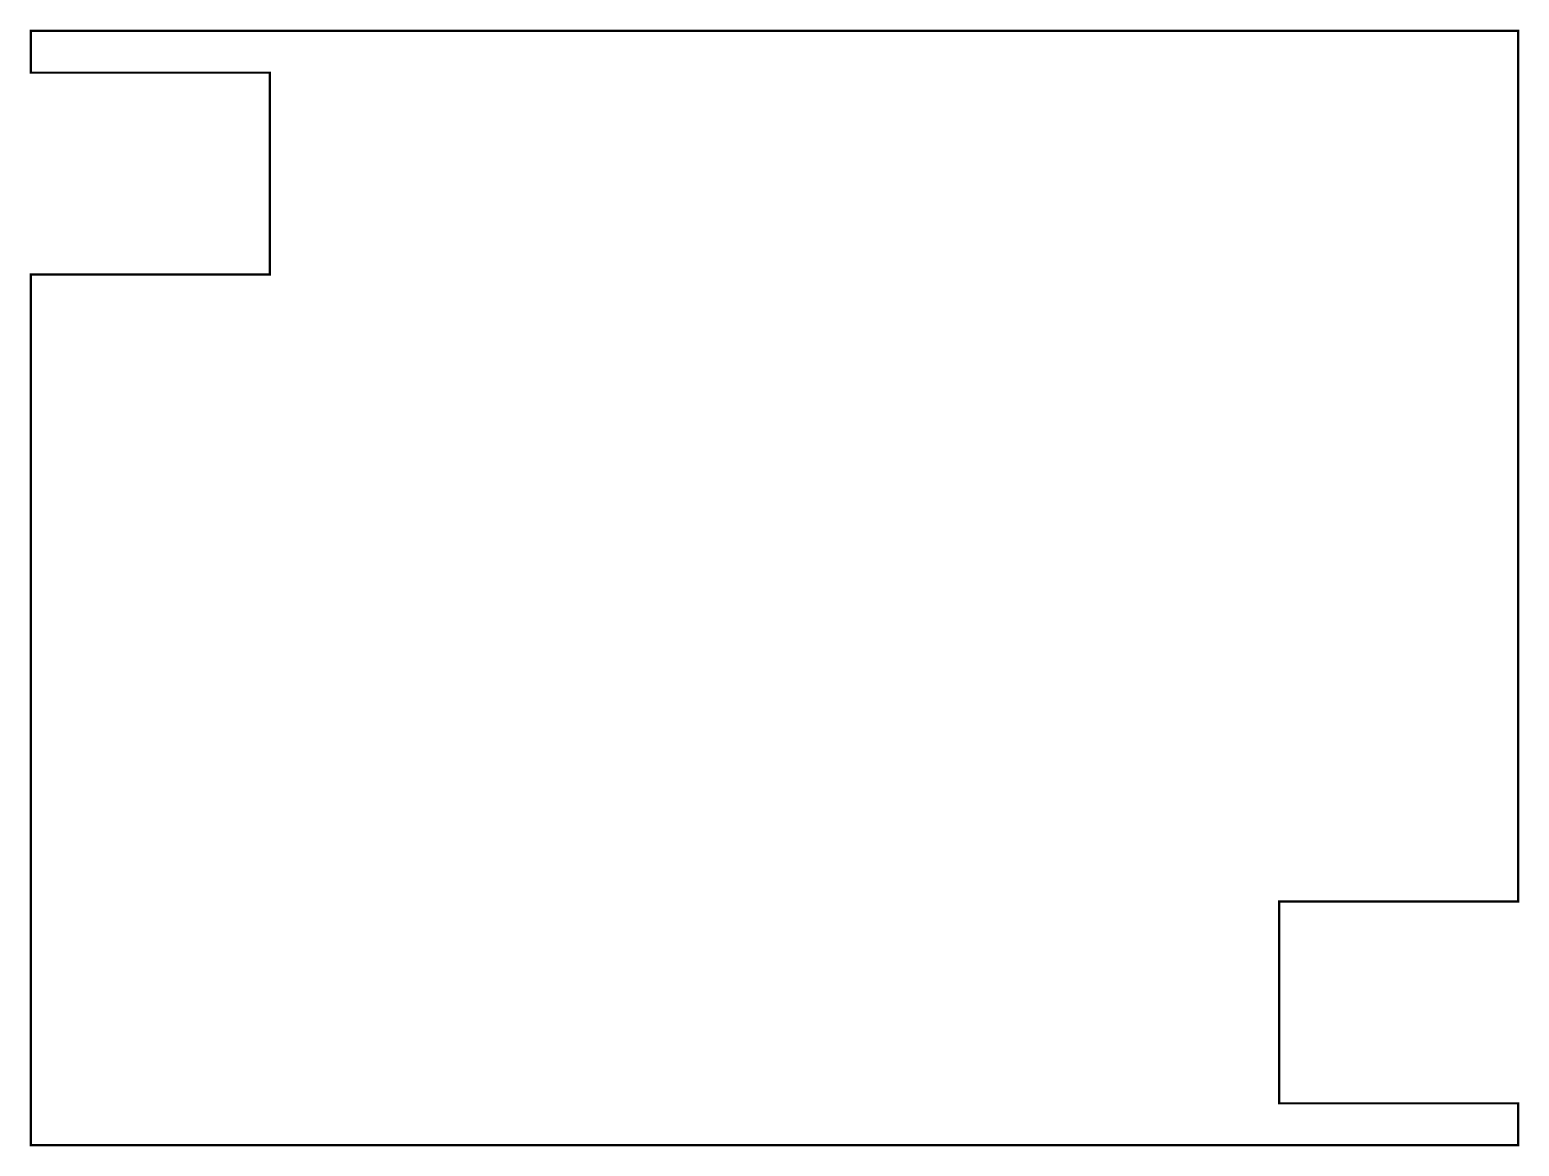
# Model space of a CAD drawing. Extents: x 9 to 151, y 8 to 115.
import ezdxf

# ---------------------------------------------------------------- set-up
doc = ezdxf.new("R2010")
doc.units = 0
doc.layers.add('087782-9ROU1_GBR', color=13, linetype='CONTINUOUS')

msp = doc.modelspace()

# ---------------------------------------------------------------- linework, layer by layer
at = {"layer": '087782-9ROU1_GBR', "const_width": 0.2}
msp.add_lwpolyline([(151.000002, 114.999998), (151.000002, 31.768008), (128.140002, 31.768008), (128.140002, 12.48001), (151.000002, 12.48001), (151.000002, 8.479994), (8.760002, 8.479994), (8.760002, 91.712008), (31.620002, 91.712008), (31.620002, 111.000006), (8.760002, 111.000006), (8.760002, 114.999998), (151.000002, 114.999998)], dxfattribs=at)

doc.saveas('drawing.dxf')
